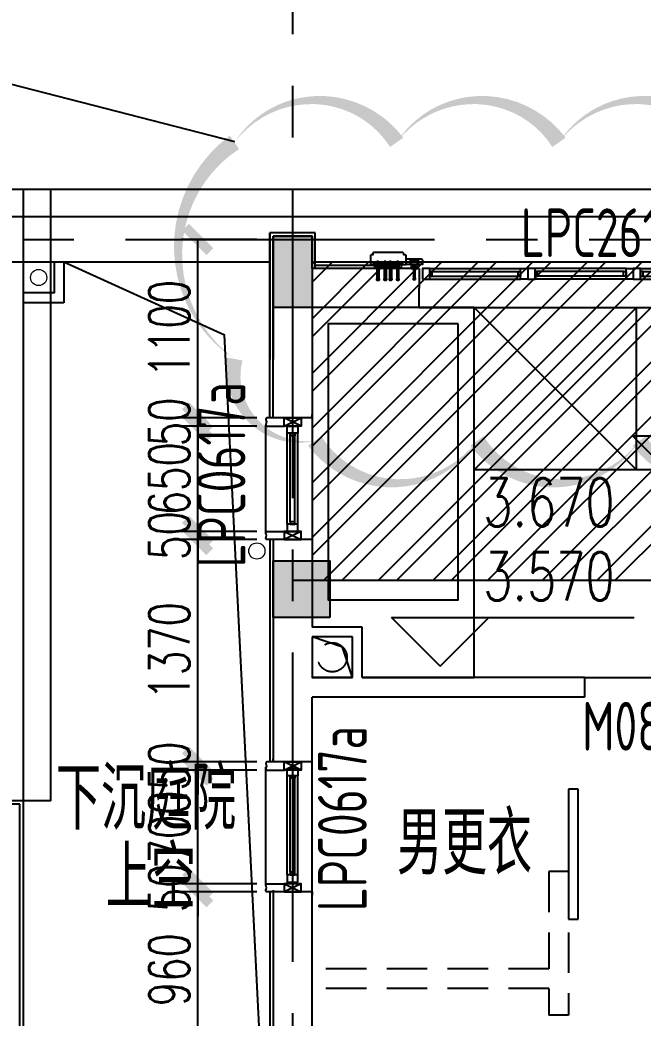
# Model space of a CAD drawing. Extents: x 296441 to 853063, y 459050 to 1117990.
# Drawn here: x 620218 to 624058, y 657372 to 663522 of the extents above; entities that cross this region are included whole.
import ezdxf
from ezdxf.enums import TextEntityAlignment as Align

# ---------------------------------------------------------------- set-up
doc = ezdxf.new("R2010")
doc.units = 0
doc.header["$LTSCALE"] = 1000
for name, pattern in [('14-GRID$0$CENTER2', [28.575, 19.05, -3.175, 3.175, -3.175]), ('5-GRID$0$CENTER2', [28.575, 19.05, -3.175, 3.175, -3.175]), ('CENTER', [50.8, 31.75, -6.35, 6.35, -6.35]), ('DASH', [0.35, 0.25, -0.1]), ('DOTE', [2.42, 2, -0.2, 0.02, -0.2]), ('DZ-3-PLAN-FL01$0$DASHED2', [0.375, 0.25, -0.125]), ('E1-FL02$0$HIDDEN2', [4.7625, 3.175, -1.5875]), ('E2-E3-FL02$0$E1-FL02$0$HIDDEN2', [4.7625, 3.175, -1.5875]), ('E4-FL01$0$HIDDEN', [0.375, 0.25, -0.125])]:
    doc.linetypes.add(name, pattern=pattern)
for name, color, linetype in [('0-COL-H1', 170, 'Continuous'), ('14-GRID$0$G-GRID', 9, '14-GRID$0$CENTER2'), ('5-GRID$0$G-GRID', 8, '5-GRID$0$CENTER2'), ('5PJ(配件)', 13, 'Continuous'), ('8XX(虚线)', 8, 'DASH'), ('DIM_ELEV', 3, 'Continuous'), ('DZ-3-PLAN-FL01$0$A-WALL', 1, 'Continuous'), ('DZ-TEXT-FL01$0$A-ROOM-IDEN', 4, 'Continuous'), ('E-TEXT-BS01-MI-14$0$A-WIND-IDEN', 33, 'Continuous'), ('E1-FL02$0$A-HOLE', 211, 'Continuous'), ('E1-FL02$0$AUDIT_I_171201172723-2', 140, 'Continuous'), ('E2-E3-FL02$0$A-SECT-WIND', 155, 'Continuous'), ('E2-E3-FL02$0$A-SECT-WOOD', 17, 'Continuous'), ('E2-E3-FL02$0$A-WALL', 1, 'Continuous'), ('E2-E3-FL02$0$A-WALL-FNSH', 6, 'Continuous'), ('E2-E3-FL02$0$E1-FL02$0$A-DOOR-IDEN', 115, 'Continuous'), ('E2-E3-FL02$0$E1-FL02$0$A-FIXT', 162, 'Continuous'), ('E2-E3-FL02$0$E1-FL02$0$A-FLOR', 23, 'Continuous'), ('E2-E3-FL02$0$E1-FL02$0$A-HOLE', 211, 'Continuous'), ('E2-E3-FL02$0$E1-FL02$0$A-OVLK', 140, 'Continuous'), ('E2-E3-FL02$0$E1-FL02$0$A-SECT-WIND', 155, 'Continuous'), ('E2-E3-FL02$0$E1-FL02$0$A-SECT-WOOD', 17, 'Continuous'), ('E2-E3-FL02$0$E1-FL02$0$A-WALL', 1, 'Continuous'), ('E2-E3-FL02$0$E1-FL02$0$A-WALL-FNSH', 6, 'Continuous'), ('E2-E3-FL02$0$E1-FL02$0$AUDIT_I_171201172723-2', 140, 'Continuous'), ('E2-E3-FL02$0$E1-FL02$0$G-XREF', 2, 'Continuous'), ('E2-E3-FL02$0$G-XREF', 2, 'Continuous'), ('E2-E3-FL02$0$menchuangtao1$0$A-DETL-STONE', 42, 'Continuous'), ('E2-E3-FL02$0$menchuangtao1$0$A-WALL', 1, 'Continuous'), ('E2-E3-FL02$0$menchuangtao1$0$A_CUR_FRAME', 112, 'Continuous'), ('E4-FL01$0$A-HOLE', 211, 'Continuous'), ('E4-FL02$0$A-WALL-FNSH', 6, 'Continuous'), ('E_OTHER', 7, 'Continuous'), ('G-FL02$0$A-OVLK', 140, 'Continuous'), ('G1-FL02$0$A-OVLK', 140, 'Continuous'), ('PUB_TEXT', 7, 'Continuous'), ('WALL', 242, 'Continuous'), ('ZT0_默认图层-----PM、LM、DY、JD', 7, 'Continuous'), ('ZT1_Dim---标注---PM、LM、DY、JD', 252, 'Continuous'), ('ZT3_型材--铝断面-------------JD', 6, 'Continuous'), ('ZT3_辅材--五金件-------------JD', 13, 'Continuous'), ('卫生间降板', 251, 'Continuous')]:
    doc.layers.add(name, color=color, linetype=linetype)
doc.layers.add('E1-FL02$0$P-SEWG-EQPM', color=4, linetype='Continuous', lineweight=0)
doc.layers.add('E2-E3-FL02$0$E1-FL02$0$P-SEWG-EQPM', color=4, linetype='Continuous', lineweight=0)
doc.layers.add('疑问', color=1, linetype='Continuous', plot=False)
doc.styles.add('_TCH_DIM', font='SIMPLEX', dxfattribs={"bigfont": 'GBCBIG'})
doc.styles.get("Standard").update_dxf_attribs({"font": 'gbenor.shx', "bigfont": 'gbcbig.shx'})
doc.styles.add('ZT-DIMSTYLE', font='ROMANS.shx', dxfattribs={"width": 0.7, "bigfont": 'CHINESE.shx'})
doc.styles.add('ZT_文字标注', font='ROMANS.shx', dxfattribs={"width": 0.7, "bigfont": '@1chinese.shx'})
doc.dimstyles.new('ZT-DIM100', dxfattribs={"dimscale": 100, "dimtxt": 2.5, "dimasz": 1.5, "dimexe": 1, "dimexo": 1, "dimgap": 0.5, "dimtad": 1, "dimdec": 0, "dimdsep": 46, "dimtxsty": 'ZT-DIMSTYLE', "dimblk": 'ARCHTICK', "dimcen": 2.5, "dimclrd": 175, "dimclre": 175, "dimclrt": 7, "dimazin": 2, "dimtfac": 1, "dimtix": 1, "dimtmove": 2, "dimatfit": 3, "dimfxl": 0, "dimarcsym": 0})

# ---------------------------------------------------------------- blocks, each defined once
blk = doc.blocks.new('224f')
at = {"layer": 'DIM_ELEV'}
for p, q in [((824737, 338982.8), (824437, 339282.8)), ((824437, 339282.8), (825933, 339282.8)), ((823252, 337863.7), (822952, 338163.7)), ((822952, 338163.7), (824448, 338163.7)), ((823252, 337863.7), (823552, 338163.7))]:
    blk.add_line(p, q, dxfattribs=at)
at = {"layer": 'E1-FL02$0$AUDIT_I_171201172723-2'}
blk.add_line((820932.8, 340102.8), (820682.8, 340102.8), dxfattribs=at)
for points in [[(820872.8, 340352.8), (820872.8, 340162.8), (820682.8, 340162.8)], [(820932.8, 340352.8), (820932.8, 340102.8)]]:
    blk.add_lwpolyline(points, dxfattribs=at)
at = {"layer": 'E1-FL02$0$P-SEWG-EQPM'}
blk.add_circle((820777.8, 340257.8), 50, dxfattribs=at)
at = {"layer": 'DZ-TEXT-FL01$0$A-ROOM-IDEN'}
for s, p in [('下沉庭院', (820884.3, 336855.2)), ('男更衣', (822986, 336579.1))]:
    blk.add_text(s, height=385.82, dxfattribs=at).set_placement(p)
at = {"layer": 'E-TEXT-BS01-MI-14$0$A-WIND-IDEN', "color": 2, "width": 0.8}
blk.add_text('LPC2617', height=300, dxfattribs=at).set_placement((823749.8, 340383.8))
for p in [(822052.4, 338471.8, 0.1), (822799.8, 336353.4)]:
    blk.add_text('LPC0617a', height=300, rotation=90, dxfattribs=at).set_placement(p)
at = {"layer": 'E-TEXT-BS01-MI-14$0$A-WIND-IDEN', "width": 0.8}
blk.add_text('M0821', height=300, dxfattribs=at).set_placement((824127.3, 337342.9))
at = {"layer": 'PUB_TEXT', "style": '_TCH_DIM', "width": 0.705882}
for s, p in [('3.670', (823518, 338723.7)), ('3.570', (823518, 338268.7))]:
    blk.add_text(s, height=297.5, dxfattribs=at).set_placement(p)
blk = doc.blocks.new('G1二层')
at = {"layer": 'E4-FL02$0$A-WALL-FNSH', "extrusion": (8.34702e-21, 4.5439e-05, 1)}
blk.add_line((757048.3, 335475.4), (756503.4, 335475.4), dxfattribs=at)
at = {"layer": 'E4-FL02$0$A-WALL-FNSH'}
blk.add_line((757048.3, 335475.4), (757048.3, 332775.4), dxfattribs=at)
at = {"layer": 'G1-FL02$0$A-OVLK', "extrusion": (8.34702e-21, 4.5439e-05, 1)}
blk.add_line((755578.3, 339075.4), (757048.3, 339075.4), dxfattribs=at)
at = {"layer": 'G1-FL02$0$A-OVLK', "extrusion": (8.34702e-21, 4.5439e-05, 1), "elevation": 15.4}
blk.add_lwpolyline([(755589.4, 339245.4), (757048.3, 339245.4), (757048.3, 335475.4)], dxfattribs=at)
at = {"layer": 'WALL', "extrusion": (8.34702e-21, 4.5439e-05, 1)}
blk.add_line((757028.3, 335455.4), (756503.4, 335455.4), dxfattribs=at)
at = {"layer": 'WALL'}
blk.add_line((757028.3, 332755.4), (757028.3, 335455.4), dxfattribs=at)
blk = doc.blocks.new('E2-E3-FL02$0$menchuangtao1')
at = {"layer": 'E2-E3-FL02$0$menchuangtao1$0$A-DETL-STONE'}
blk.add_lwpolyline([(-10, -52.5), (-10, -159.2, -0.471625), (-15, -162.1, -0.528396), (-19.5, -164.7, 0.241692), (-50.5, -164.7, -0.528396), (-55, -162.1, -0.471625), (-60, -159.2), (-60, -52.5)], format="xyb", close=True, dxfattribs=at)
at = {"layer": 'E2-E3-FL02$0$menchuangtao1$0$A-WALL'}
for p, q in [((-10, 120), (-10, -120)), ((-10, 120), (10, 120)), ((-10, -120), (10, -120))]:
    blk.add_line(p, q, dxfattribs=at)
at = {"layer": 'E2-E3-FL02$0$menchuangtao1$0$A_CUR_FRAME'}
for p, q in [((-60, -52.5), (-10, 52.5)), ((-60, 52.5), (-10, -52.5))]:
    blk.add_line(p, q, dxfattribs=at)
blk.add_lwpolyline([(-10, -52.5), (-10, 52.5), (-60, 52.5), (-60, -52.5)], close=True, dxfattribs=at)
blk = doc.blocks.new('*U155')
at = {"layer": 'E2-E3-FL02$0$E1-FL02$0$A-SECT-WIND'}
for p, q in [((45, 32.5), (605, 32.5)), ((60, 15), (590, 15)), ((45, -32.5), (605, -32.5)), ((60, -15), (590, -15))]:
    blk.add_line(p, q, dxfattribs=at)
at = {"layer": 'E2-E3-FL02$0$E1-FL02$0$A-SECT-WOOD'}
for points in [[(0, 32.5), (45, 32.5), (45, -32.5), (0, -32.5)], [(60, 15), (60, -15), (45, -15), (45, 15)], [(590, 15), (590, -15), (605, -15), (605, 15)], [(650, 32.5), (605, 32.5), (605, -32.5), (650, -32.5)]]:
    blk.add_lwpolyline(points, close=True, dxfattribs=at)
blk = doc.blocks.new('*U156')
at = {"layer": 'E2-E3-FL02$0$A-SECT-WIND'}
for p, q in [((45, 32.5), (605, 32.5)), ((60, 15), (590, 15)), ((45, -32.5), (605, -32.5)), ((60, -15), (590, -15))]:
    blk.add_line(p, q, dxfattribs=at)
at = {"layer": 'E2-E3-FL02$0$A-SECT-WOOD'}
for points in [[(0, 32.5), (45, 32.5), (45, -32.5), (0, -32.5)], [(60, 15), (60, -15), (45, -15), (45, 15)], [(590, 15), (590, -15), (605, -15), (605, 15)], [(650, 32.5), (605, 32.5), (605, -32.5), (650, -32.5)]]:
    blk.add_lwpolyline(points, close=True, dxfattribs=at)
blk = doc.blocks.new('*U157')
at = {"layer": 'E2-E3-FL02$0$E1-FL02$0$A-SECT-WIND'}
for p, q in [((45, 32.5), (655, 32.5)), ((60, 15), (640, 15)), ((45, -32.5), (655, -32.5)), ((60, -15), (640, -15))]:
    blk.add_line(p, q, dxfattribs=at)
at = {"layer": 'E2-E3-FL02$0$E1-FL02$0$A-SECT-WOOD'}
for points in [[(0, 32.5), (45, 32.5), (45, -32.5), (0, -32.5)], [(60, 15), (60, -15), (45, -15), (45, 15)], [(640, 15), (640, -15), (655, -15), (655, 15)], [(700, 32.5), (655, 32.5), (655, -32.5), (700, -32.5)]]:
    blk.add_lwpolyline(points, close=True, dxfattribs=at)
blk = doc.blocks.new('ZT_钢膨胀螺栓_M10X95')
at = {"layer": 'ZT3_辅材--五金件-------------JD', "color": 1, "linetype": 'DOTE', "ltscale": 5}
blk.add_line((-27, 0), (82, 0), dxfattribs=at)
at = {"layer": 'ZT3_辅材--五金件-------------JD'}
for p, q in [((-17.5, 5), (-19, 3.5)), ((-19, -3.5), (-19, 3.5)), ((-13, 4.2), (-18.2, 4.2)), ((-13, 5), (-17.5, 5)), ((-17.5, 5), (-17.5, -5)), ((-16, 5), (-16, -5)), ((-14.5, 5), (-14.5, -5)), ((-13, -6.9), (-13, 6.9)), ((-4.6, 9.2), (-12.5, 9.2)), ((-4.6, 4.6), (-12.5, 4.6)), ((-4.6, -9.2), (-4.6, 9.2)), ((-2, 0.7), (-4.6, -0.2)), ((-2, 0), (-4.6, -0.9)), ((0, 5), (55, 5)), ((55, 5), (55, -5)), ((57.1, 4.1), (55, 4.1)), ((57.1, 1), (55, 1)), ((57.1, 5), (72.4, 7)), ((57.1, -5), (57.1, 5)), ((72.4, 0.4), (60.5, 0.4)), ((72.4, 7), (72.4, 0.4)), ((72.4, 6.5), (74.9, 6.9)), ((76, 5.9), (76, -5.9)), ((-17.5, -5), (-19, -3.5)), ((-13, -4.2), (-18.2, -4.2)), ((-13, -5), (-17.5, -5)), ((-4.6, -4.6), (-12.5, -4.6)), ((-4.6, -9.2), (-12.5, -9.2)), ((55, -5), (0, -5)), ((57.1, -1), (55, -1)), ((57.1, -4.1), (55, -4.1)), ((72.4, -7), (57.1, -5)), ((60.5, -0.4), (72.4, -0.4)), ((72.4, -0.4), (72.4, -7)), ((74.9, -6.9), (72.4, -6.5))]:
    blk.add_line(p, q, dxfattribs=at)
for centre, radius, start, end in [((-7.4, 6.9), 5.58, 155.5673, 204.4327), ((8.6, 0), 21.6, 167.64322, 192.35678), ((59.6, 0), 1.04, 23.57818, 336.42183), ((75, 5.9), 1, 0, 97.41201), ((-7.4, -6.9), 5.58, 155.5673, 204.4327), ((75, -5.9), 1, 262.58799, 0)]:
    blk.add_arc(centre, radius, start, end, dxfattribs=at)
at = {"layer": 'Defpoints', "color": 250, "style": 'ZT_文字标注', "width": 0.7}
for s, p in [('M10', (-9, 7.2)), ('95', (-9, -6.2))]:
    blk.add_text(s, height=1.5, rotation=90, dxfattribs=at).set_placement(p, align=Align.MIDDLE)
blk = doc.blocks.new('*U2473')
at = {"layer": 'ZT3_辅材--五金件-------------JD', "rotation": 270}
blk.add_blockref('ZT_钢膨胀螺栓_M10X95', (0, 0), dxfattribs=at)
blk = doc.blocks.new('L形挂件')
at = {"layer": '8XX(虚线)', "ltscale": 25}
h = blk.add_hatch(dxfattribs=at)
h.set_pattern_fill('AR-SAND', color=256, scale=0.05, style=0)
h.set_pattern_definition([(52.5, (-25.0006, -59.7017), (2.44707, -0.08), [0, -1.9304, 0, -2.159, 0, -2.06375]), (82.5, (-25.0006, -59.7017), (3.58413, 2.24762), [0, -1.0414, 0, -1.7399, 0, -0.66675]), (122.5, (-25.0006, -61.2638), (0.00719, 3.95496), [0, -0.635, 0, -2.286, 0, -2.9845]), (132.5, (-25.0006, -61.2638), (1.11465, 3.81778), [0, -0.3175, 0, -1.4986, 0, -1.7145])])
edge = h.paths.add_edge_path()
edge.add_line((-34, -29.7), (-41, -29.7))
edge.add_line((-41, -29.7), (-41, -59.7))
edge.add_line((-41, -59.7), (-39.5, -59.7))
edge.add_line((-39.5, -59.7), (-39.5, -40.9))
edge.add_arc((-38.3, -40.9), 1.2, 90, 180, ccw=False)
edge.add_line((-38.3, -39.7), (-34, -39.7))
edge.add_line((-34, -39.7), (-34, -29.7))
edge = h.paths.add_edge_path()
edge.add_line((-41, -89.7), (-34, -89.7))
edge.add_line((-34, -89.7), (-34, -79.7))
edge.add_line((-34, -79.7), (-38.3, -79.7))
edge.add_arc((-38.3, -78.5), 1.2, -180, -90, ccw=False)
edge.add_line((-39.5, -78.5), (-39.5, -59.7))
edge.add_line((-39.5, -59.7), (-41, -59.7))
edge.add_line((-41, -59.7), (-41, -89.7))
h = blk.add_hatch(dxfattribs=at)
h.set_pattern_fill('AR-SAND', color=256, scale=0.05, angle=180, style=0)
h.set_pattern_definition([(52.5, (-25.0006, -104.7017), (2.44707, -0.08), [0, -1.9304, 0, -2.159, 0, -2.06375]), (82.5, (-25.0006, -104.7017), (3.58413, 2.24762), [0, -1.0414, 0, -1.7399, 0, -0.66675]), (122.5, (-25.0006, -106.2638), (0.00719, 3.95496), [0, -0.635, 0, -2.286, 0, -2.9845]), (132.5, (-25.0006, -106.2638), (1.11465, 3.81778), [0, -0.3175, 0, -1.4986, 0, -1.7145])])
edge = h.paths.add_edge_path()
edge.add_line((-41, -134.7), (-34, -134.7))
edge.add_line((-34, -134.7), (-34, -124.7))
edge.add_line((-34, -124.7), (-38.3, -124.7))
edge.add_arc((-38.3, -123.5), 1.2, -180, -90, ccw=False)
edge.add_line((-39.5, -123.5), (-39.5, -104.7))
edge.add_line((-39.5, -104.7), (-41, -104.7))
edge.add_line((-41, -104.7), (-41, -134.7))
edge = h.paths.add_edge_path()
edge.add_line((-34, -74.7), (-41, -74.7))
edge.add_line((-41, -74.7), (-41, -104.7))
edge.add_line((-41, -104.7), (-39.5, -104.7))
edge.add_line((-39.5, -104.7), (-39.5, -85.9))
edge.add_arc((-38.3, -85.9), 1.2, 90, 180, ccw=False)
edge.add_line((-38.3, -84.7), (-34, -84.7))
edge.add_line((-34, -84.7), (-34, -74.7))
at = {"color": 1, "linetype": 'CENTER', "ltscale": 10}
for p, q in [((40, -59.7), (-50, -59.7)), ((40, -59.7), (-50, -59.7)), ((40, -104.7), (-50, -104.7)), ((40, -104.7), (-50, -104.7))]:
    blk.add_line(p, q, dxfattribs=at)
at = {"color": 8}
for p, q in [((-41, -29.7), (-34, -29.7)), ((-41, -74.7), (-34, -74.7))]:
    blk.add_line(p, q, dxfattribs=at)
at = {"layer": '5PJ(配件)'}
for p, q in [((-4, -79.7), (-4, -39.7)), ((-39.5, -110.9), (-39.5, -85.9)), ((-39.5, -123.5), (-39.5, -110.9)), ((-38.3, -84.7), (-25, -84.7)), ((-35.5, -124.7), (-35.5, -84.7)), ((-25, -124.7), (-38.3, -124.7))]:
    blk.add_line(p, q, dxfattribs=at)
for points in [[(-25, -39.7), (0, -39.7)], [(0, -40.1), (0, -79.7), (-25, -79.7)], [(-25, -84.7), (0, -84.7), (0, -124.7)], [(0, -124.7), (-25, -124.7)]]:
    blk.add_lwpolyline(points, dxfattribs=at)
for centre, start, end in [((-38.3, -85.9), 90, 180), ((-38.3, -123.5), 180, 270)]:
    blk.add_arc(centre, 1.2, start, end, dxfattribs=at)
at = {"layer": '8XX(虚线)', "ltscale": 25}
for p, q in [((-41, -89.7), (-41, -29.7)), ((-34, -29.7), (-34, -39.7)), ((-41, -134.7), (-41, -74.7)), ((-34, -89.7), (-41, -89.7)), ((-34, -74.7), (-34, -84.7)), ((-34, -79.7), (-34, -89.7)), ((-34, -134.7), (-41, -134.7)), ((-34, -124.7), (-34, -134.7))]:
    blk.add_line(p, q, dxfattribs=at)
at = {"layer": '8XX(虚线)', "linetype": 'Continuous', "ltscale": 25}
for p, q in [((-39.5, -65.9), (-39.5, -40.9)), ((-38.3, -39.7), (-25, -39.7)), ((-35.5, -79.7), (-35.5, -39.7)), ((-39.5, -78.5), (-39.5, -65.9)), ((-25, -79.7), (-38.3, -79.7))]:
    blk.add_line(p, q, dxfattribs=at)
at = {"layer": '8XX(虚线)', "linetype": 'DASH', "ltscale": 25}
blk.add_line((-4, -124.7), (-4, -84.7), dxfattribs=at)
for centre, start, end in [((-38.3, -40.9), 90, 180), ((-38.3, -78.5), 180, 270)]:
    blk.add_arc(centre, 1.2, start, end, dxfattribs=at)
at = {"layer": 'ZT3_辅材--五金件-------------JD', "rotation": 90}
for p in [(-4, -59.7), (-4, -104.7)]:
    blk.add_blockref('*U2473', p, dxfattribs=at)
blk = doc.blocks.new('20180521.08271243')
at = {"layer": '8XX(虚线)', "ltscale": 25}
h = blk.add_hatch(dxfattribs=at)
h.set_pattern_fill('AR-SAND', color=256, scale=0.05, angle=360, style=0)
h.set_pattern_definition([(232.5, (-292719.11, -161804.6666), (-2.447066187, 0.080001565), [0, -1.9304, 0, -2.159, 0, -2.06375]), (262.5, (-292719.11, -161804.6666), (-3.584125503, -2.247616416), [0, -1.0414, 0, -1.7399, 0, -0.66675]), (302.5, (-292719.11, -161803.1045), (-0.007185923, -3.954961851), [0, -0.635, 0, -2.286, 0, -2.9845]), (312.5, (-292719.11, -161803.1045), (-1.114646616, -3.817782262), [0, -0.3175, 0, -1.4986, 0, -1.7145])])
edge = h.paths.add_edge_path()
edge.add_line((30, 36), (30, 29))
edge.add_line((30, 29), (20, 29))
edge.add_line((20, 29), (20, 33.3))
edge.add_arc((18.8, 33.3), 1.2, 360, 450)
edge.add_line((18.8, 34.5), (0, 34.5))
edge.add_line((0, 34.5), (0, 36))
edge.add_line((0, 36), (30, 36))
edge = h.paths.add_edge_path()
edge.add_line((-30, 29), (-30, 36))
edge.add_line((-30, 36), (0, 36))
edge.add_line((0, 36), (0, 34.5))
edge.add_line((0, 34.5), (-18.8, 34.5))
edge.add_arc((-18.8, 33.3), 1.2, 90, 180)
edge.add_line((-20, 33.3), (-20, 29))
edge.add_line((-20, 29), (-30, 29))
at = {"color": 8}
blk.add_line((-30, 36, 0), (-30, 29, 0), dxfattribs=at)
at = {"color": 1, "linetype": 'CENTER', "ltscale": 10}
blk.add_line((0, -50), (0, 9.5), dxfattribs=at)
blk.add_line((0, -50), (0, 9.5), dxfattribs=at)
at = {"layer": '5PJ(配件)'}
for p, q in [((-20, 33.3, 0), (-20, 30, 0)), ((20, 30.5, 0), (-20, 30.5, 0)), ((6.2, 34.5, 0), (-18.8, 34.5, 0)), ((18.8, 34.5, 0), (6.2, 34.5, 0)), ((20, 30, 0), (20, 33.3, 0)), ((20, -2), (-20, -2)), ((20, -6), (-20, -6))]:
    blk.add_line(p, q, dxfattribs=at)
for points in [[(-20, 30), (-20, -10), (20, -10)], [(20, -10), (20, 30)]]:
    blk.add_lwpolyline(points, dxfattribs=at)
for centre, start, end in [((-18.8, 33.3, 0), 90, 180), ((18.8, 33.3, 0), 0, 90)]:
    blk.add_arc(centre, 1.2, start, end, dxfattribs=at)
at = {"layer": '8XX(虚线)', "ltscale": 25}
for p, q in [((30, 36, 0), (-30, 36, 0)), ((-30, 29, 0), (-20, 29, 0)), ((-25, 29, 0), (-20, 29, 0)), ((20, 29, 0), (30, 29, 0)), ((30, 29, 0), (30, 36, 0))]:
    blk.add_line(p, q, dxfattribs=at)
at = {"layer": 'ZT3_辅材--五金件-------------JD'}
for p, q in [((-9.2, 2.6), (-9.2, 7.5)), ((9.2, 2.6), (-9.2, 2.6)), ((6.9, 8), (-6.9, 8)), ((-5, 8), (-5, 9.5)), ((-5, 9.5), (5, 9.5)), ((-4.6, 2.6), (-4.6, 7.5)), ((-4.3, 8), (-4.3, 9.5)), ((-0.7, 0), (0.2, 2.6)), ((0, 0), (0.9, 2.6)), ((4.2, 8), (4.2, 9.5)), ((4.6, 2.6), (4.6, 7.5)), ((5, 8), (5, 9.5)), ((9.2, 2.6), (9.2, 7.5)), ((-5, -59.1), (-7, -74.4)), ((-5, -2), (-5, -57)), ((-5, -57), (5, -57)), ((5, -59.1), (-5, -59.1)), ((-4.1, -59.1), (-4.1, -57)), ((-1, -59.1), (-1, -57)), ((1, -59.1), (1, -57)), ((4.1, -59.1), (4.1, -57)), ((5, -57), (5, -2)), ((7, -74.4), (5, -59.1)), ((-7, -74.4), (-0.4, -74.4)), ((-6.5, -74.4), (-6.9, -76.9)), ((-5.9, -78), (5.9, -78)), ((-0.4, -74.4), (-0.4, -62.5)), ((0.4, -62.5), (0.4, -74.4)), ((0.4, -74.4), (7, -74.4)), ((6.9, -76.9), (6.5, -74.4))]:
    blk.add_line(p, q, dxfattribs=at)
at = {"layer": 'ZT3_辅材--五金件-------------JD', "color": 1, "linetype": 'DOTE', "ltscale": 5}
blk.add_line((0, 9.5), (0, -84), dxfattribs=at)
at = {"layer": 'ZT3_辅材--五金件-------------JD'}
for centre, radius, start, end in [((-6.9, 2.4), 5.58, 65.5673, 114.4327), ((0, -13.6), 21.6, 77.64322, 102.35678), ((6.9, 2.4), 5.58, 65.5673, 114.4327), ((0, -61.6), 1.04, 293.57817, 246.42182), ((-5.9, -77), 1, 172.58799, 270), ((5.9, -77), 1, 270, 7.41201)]:
    blk.add_arc(centre, radius, start, end, dxfattribs=at)
at = {"layer": 'Defpoints', "color": 250, "style": 'ZT_文字标注', "text_generation_flag": 4, "width": 0.7}
for s, p in [('M10', (-7.2, 7)), ('95', (6.2, 7))]:
    blk.add_text(s, height=1.5, rotation=180, dxfattribs=at).set_placement(p, align=Align.MIDDLE)
blk = doc.blocks.new('20191017190147')
at = {"layer": 'ZT3_型材--铝断面-------------JD', "ltscale": 0.02}
blk.add_lwpolyline([(-80, -25), (-80, -77, -0.414214), (-88, -85), (-95, -85), (-95, -92, -0.414214), (-103, -100), (-245, -100), (-277, -100, -0.414214), (-285, -92), (-285, -85), (-292, -85, -0.414214), (-300, -77), (-300, -25), (-80, -25)], format="xyb", dxfattribs=at)
at = {"layer": 'ZT3_型材--铝断面-------------JD', "ltscale": 0.02, "elevation": 0}
blk.add_lwpolyline([(-80, -25), (-80, -60), (10, -60, 0.414214), (20, -50), (20, -25)], format="xyb", close=True, dxfattribs=at)
at = {"layer": 'ZT0_默认图层-----PM、LM、DY、JD', "ltscale": 10, "xscale": -1, "rotation": 180}
blk.add_blockref('20180521.08271243', (-30, -10), dxfattribs=at)
at = {"layer": 'ZT1_Dim---标注---PM、LM、DY、JD', "ltscale": 10, "xscale": -1, "rotation": 270}
for p in [(-148.9, 0), (-71.5, 0)]:
    blk.add_blockref('L形挂件', p, dxfattribs=at)
blk = doc.blocks.new('FF12')
at = {"layer": '卫生间降板'}
h = blk.add_hatch(dxfattribs=at)
h.set_pattern_fill('ANSI32', color=256, scale=50)
h.set_pattern_definition([(45, (-547030.94, 319712.65), (-168.3798, 168.3798), []), (45, (-546918.68, 319712.65), (-168.3798, 168.3798), [])])
h.paths.add_polyline_path([(673306.2, 108885.5), (665766.2, 108885.5), (665766.2, 106925.5), (673306.2, 106925.5)])
at = {"layer": '5-GRID$0$G-GRID'}
blk.add_lwpolyline([(673306.2, 108885.5), (665766.2, 108885.5), (665766.2, 106925.5), (673306.2, 106925.5)], close=True, dxfattribs=at)
at = {"layer": 'DZ-3-PLAN-FL01$0$A-WALL', "color": 33, "linetype": 'DZ-3-PLAN-FL01$0$DASHED2'}
for p, q in [((667226.2, 105130.5), (667226.2, 104530.5)), ((667346.2, 105130.5), (667226.2, 105130.5)), ((667346.2, 105130.5), (667346.2, 104245.5)), ((667226.2, 104530.5), (665766.2, 104530.5)), ((667226.2, 104410.5), (665766.2, 104410.5)), ((667226.2, 104410.5), (667226.2, 104245.5)), ((667346.2, 104245.5), (667226.2, 104245.5))]:
    blk.add_line(p, q, dxfattribs=at)
at = {"layer": 'E1-FL02$0$A-HOLE', "linetype": 'E1-FL02$0$HIDDEN2'}
blk.add_lwpolyline([(666016.2, 106325.5), (665953.7, 106513), (665766.2, 106575.5)], dxfattribs=at)
at = {"layer": 'E2-E3-FL02$0$A-WALL'}
for p, q in [((665766.2, 109045.5), (665526.2, 109045.5)), ((665526.2, 109045.5), (665526.2, 108285.5)), ((665766.2, 108845.5), (665766.2, 109045.5)), ((666426.2, 108845.5), (665766.2, 108845.5))]:
    blk.add_line(p, q, dxfattribs=at)
at = {"layer": 'E2-E3-FL02$0$A-WALL-FNSH'}
for p, q in [((665786.2, 109065.5), (665506.2, 109065.5)), ((665506.2, 109065.5), (665506.2, 108285.5)), ((665786.2, 108865.5), (665786.2, 109065.5)), ((666146.2, 108865.5), (665786.2, 108865.5))]:
    blk.add_line(p, q, dxfattribs=at)
at = {"layer": 'E2-E3-FL02$0$E1-FL02$0$A-DOOR-IDEN', "linetype": 'E2-E3-FL02$0$E1-FL02$0$HIDDEN2'}
blk.add_lwpolyline([(667346.2, 104837.7), (667406.2, 104837.7), (667406.2, 105637.7), (667346.2, 105637.7)], close=True, dxfattribs=at)
at = {"layer": 'E2-E3-FL02$0$E1-FL02$0$A-FIXT'}
for p, q in [((667766.2, 107605.5), (666766.2, 108605.5)), ((667766.2, 108605.5), (666766.2, 107605.5)), ((667766.2, 107605.5), (667766.2, 108605.5)), ((669416.2, 107605.5), (666766.2, 107605.5))]:
    blk.add_line(p, q, dxfattribs=at)
for points in [[(666076.2, 106325.5), (666766.2, 106325.5), (666766.2, 108605.5), (665766.2, 108605.5), (665766.2, 106635.5)], [(665766.2, 106575.5), (665766.2, 106325.5), (666016.2, 106325.5)]]:
    blk.add_lwpolyline(points, dxfattribs=at)
blk.add_lwpolyline([(666666.2, 108505.5), (665866.2, 108505.5), (665866.2, 106805.5), (666666.2, 106805.5)], close=True, dxfattribs=at)
at = {"layer": 'E2-E3-FL02$0$E1-FL02$0$A-FLOR'}
blk.add_line((667446.2, 106325.5), (668246.2, 106325.5), dxfattribs=at)
at = {"layer": 'E2-E3-FL02$0$E1-FL02$0$A-HOLE'}
blk.add_lwpolyline([(665506.2, 102865.5), (665226.2, 108435.5), (664236.2, 108885.5)], dxfattribs=at)
at = {"layer": 'E2-E3-FL02$0$E1-FL02$0$A-OVLK'}
for p, q in [((665766.2, 107935.5), (665766.2, 107175.5)), ((665481.2, 107217.4), (665481.2, 107883.6)), ((665766.2, 105015.5), (665766.2, 105815.5)), ((665481.6, 105048.9), (665481.2, 105773.6))]:
    blk.add_line(p, q, dxfattribs=at)
at = {"layer": 'E2-E3-FL02$0$E1-FL02$0$A-WALL'}
for p, q in [((665766.2, 109045.5), (665526.2, 109045.5)), ((665526.2, 107935.5), (665526.2, 109045.5)), ((665766.2, 108845.5), (665766.2, 109045.5)), ((666426.2, 108845.5), (665766.2, 108845.5)), ((666426.2, 108845.5), (666426.2, 108725.5)), ((666426.2, 108605.5), (666426.2, 108725.5)), ((666426.2, 108725.5), (666426.2, 108725.5)), ((666426.2, 108605.5), (665766.2, 108605.5)), ((665526.2, 107175.5), (665526.2, 106055.2)), ((665526.2, 107175.5), (665526.2, 105815.5)), ((665766.2, 107175.5), (665766.2, 106635.5)), ((665766.2, 106575.5), (665766.2, 106325.5)), ((665766.2, 106575.5), (665766.2, 106325.5)), ((666016.2, 106325.5), (665766.2, 106325.5)), ((666016.2, 106325.5), (665766.2, 106325.5)), ((667446.2, 106325.5), (666076.2, 106325.5)), ((667446.2, 106325.5), (667446.2, 106205.5)), ((667446.2, 106205.5), (665766.2, 106205.5)), ((665766.2, 106055.2), (665766.2, 106205.5)), ((665766.2, 105815.5), (665766.2, 106205.5)), ((665526.2, 105015.5), (665526.2, 104045.5)), ((665766.2, 104045.5), (665766.2, 105015.5))]:
    blk.add_line(p, q, dxfattribs=at)
at = {"layer": 'E2-E3-FL02$0$E1-FL02$0$A-WALL-FNSH'}
for p, q in [((665786.2, 109065.5), (665506.2, 109065.5)), ((665506.2, 107925.5), (665506.2, 109065.5)), ((665786.2, 108845.5), (665786.2, 109065.5)), ((665506.2, 107175.5), (665506.2, 106055.2)), ((665506.2, 107175.5), (665506.2, 105805.5)), ((665506.2, 105005.5), (665506.2, 104045.5))]:
    blk.add_line(p, q, dxfattribs=at)
at = {"layer": 'E2-E3-FL02$0$E1-FL02$0$AUDIT_I_171201172723-2'}
for p, q in [((665506.2, 108885.5), (663646.2, 108885.5)), ((666426.2, 108605.5), (669066.2, 108605.5))]:
    blk.add_line(p, q, dxfattribs=at)
for points in [[(663829.9, 109335.5), (673586.2, 109335.5)], [(663829.9, 109165.5), (673586.2, 109165.5)]]:
    blk.add_lwpolyline(points, dxfattribs=at)
at = {"layer": 'E2-E3-FL02$0$E1-FL02$0$P-SEWG-EQPM'}
blk.add_circle((665426.2, 107105.5), 50, dxfattribs=at)
at = {"layer": 'E4-FL01$0$A-HOLE', "linetype": 'E4-FL01$0$HIDDEN'}
blk.add_circle((665891.2, 106450.5), 90, dxfattribs=at)
at = {"layer": 'WALL'}
for p, q in [((666046.2, 106635.5), (665766.2, 106635.5)), ((666076.2, 106635.5), (666046.2, 106635.5)), ((666076.2, 106575.5), (666076.2, 106635.5)), ((666016.2, 106575.5), (665766.2, 106575.5)), ((665766.2, 106575.5), (665766.2, 106325.5)), ((666016.2, 106325.5), (666016.2, 106575.5)), ((666076.2, 106575.5), (666076.2, 106575.5)), ((666076.2, 106325.5), (666076.2, 106575.5)), ((666016.2, 106325.5), (665766.2, 106325.5))]:
    blk.add_line(p, q, dxfattribs=at)
at = {"ltscale": 20, "xscale": -1, "rotation": 180}
blk.add_blockref('20191017190147', (666426.2, 108845.5, 0), dxfattribs=at)
at = {"extrusion": (0, 0, -1), "zscale": -1, "rotation": 90}
blk.add_blockref('*U155', (-665646.2, 107225.5), dxfattribs=at)
at = {"xscale": -1, "rotation": 270}
blk.add_blockref('*U157', (665646.2, 105065.5), dxfattribs=at)
at = {"layer": 'E2-E3-FL02$0$E1-FL02$0$G-XREF', "extrusion": (0, 0, -1), "zscale": -1, "rotation": 90}
blk.add_blockref('E2-E3-FL02$0$menchuangtao1', (-665646.2, 107935.5), dxfattribs=at)
at = {"layer": 'E2-E3-FL02$0$E1-FL02$0$G-XREF', "rotation": 270}
blk.add_blockref('E2-E3-FL02$0$menchuangtao1', (665646.2, 107165.5), dxfattribs=at)
at = {"layer": 'E2-E3-FL02$0$E1-FL02$0$G-XREF', "xscale": -1, "rotation": 270}
blk.add_blockref('E2-E3-FL02$0$menchuangtao1', (665646.2, 105815.5), dxfattribs=at)
at = {"layer": 'E2-E3-FL02$0$E1-FL02$0$G-XREF', "extrusion": (0, 0, -1), "xscale": -1, "zscale": -1, "rotation": 90}
blk.add_blockref('E2-E3-FL02$0$menchuangtao1', (-665646.2, 104995.5), dxfattribs=at)
at = {"layer": 'E2-E3-FL02$0$G-XREF', "xscale": -1, "rotation": 180}
for p in [(666446.2, 108813), (667746.2, 108813)]:
    blk.add_blockref('*U156', p, dxfattribs=at)
at = {"layer": 'E2-E3-FL02$0$G-XREF', "rotation": 180}
blk.add_blockref('*U156', (667746.2, 108813), dxfattribs=at)
blk = doc.blocks.new('_ArchTick')
at = {"color": 0, "linetype": 'ByBlock', "const_width": 0.4}
blk.add_lwpolyline([(-0.5, -0.5), (0.5, 0.5)], dxfattribs=at)
blk = doc.blocks.new('*D1007')
at = {"layer": 'Defpoints', "color": 0, "ltscale": 1000, "transparency": 16777216}
for p in [(621313.8, 662169.5), (621778.5, 662169.5), (621778.5, 661069.5)]:
    blk.add_point(p, dxfattribs=at)
at = {"layer": 'ZT1_Dim---标注---PM、LM、DY、JD', "color": 175, "linetype": 'ByBlock', "lineweight": -2, "ltscale": 1000, "transparency": 16777216}
for p, q in [((621678.5, 662169.5), (621213.8, 662169.5)), ((621313.8, 661069.5), (621313.8, 662169.5)), ((621678.5, 661069.5), (621213.8, 661069.5))]:
    blk.add_line(p, q, dxfattribs=at)
at = {"layer": 'ZT1_Dim---标注---PM、LM、DY、JD', "color": 175, "lineweight": -2, "ltscale": 1000, "transparency": 16777216, "xscale": 150, "yscale": 150, "zscale": 150}
for p, rotation in [((621313.8, 662169.5), 90), ((621313.8, 661069.5), 270)]:
    blk.add_blockref('_ArchTick', p, dxfattribs=dict(at, rotation=rotation))
at = {"layer": 'ZT1_Dim---标注---PM、LM、DY、JD', "color": 7, "ltscale": 1000, "transparency": 16777216, "insert": (621138.8, 661619.5), "char_height": 250, "attachment_point": 5, "rotation": 90, "style": 'ZT-DIMSTYLE'}
blk.add_mtext('1100', dxfattribs=at)
blk = doc.blocks.new('*D1008')
at = {"layer": 'Defpoints', "color": 0, "ltscale": 1000, "transparency": 16777216}
for p in [(621313.8, 661019.5), (621778.5, 661019.5), (621778.5, 660369.5)]:
    blk.add_point(p, dxfattribs=at)
at = {"layer": 'ZT1_Dim---标注---PM、LM、DY、JD', "color": 175, "linetype": 'ByBlock', "lineweight": -2, "ltscale": 1000, "transparency": 16777216}
for p, q in [((621678.5, 661019.5), (621213.8, 661019.5)), ((621313.8, 660369.5), (621313.8, 661019.5)), ((621678.5, 660369.5), (621213.8, 660369.5))]:
    blk.add_line(p, q, dxfattribs=at)
at = {"layer": 'ZT1_Dim---标注---PM、LM、DY、JD', "color": 175, "lineweight": -2, "ltscale": 1000, "transparency": 16777216, "xscale": 150, "yscale": 150, "zscale": 150}
for p, rotation in [((621313.8, 661019.5), 90), ((621313.8, 660369.5), 270)]:
    blk.add_blockref('_ArchTick', p, dxfattribs=dict(at, rotation=rotation))
at = {"layer": 'ZT1_Dim---标注---PM、LM、DY、JD', "color": 7, "ltscale": 1000, "transparency": 16777216, "insert": (621138.8, 660694.5), "char_height": 250, "attachment_point": 5, "rotation": 90, "style": 'ZT-DIMSTYLE'}
blk.add_mtext('650', dxfattribs=at)
blk = doc.blocks.new('*D1009')
at = {"layer": 'Defpoints', "color": 0, "ltscale": 1000, "transparency": 16777216}
for p in [(621313.8, 660369.5), (621778.5, 660369.5), (621778.5, 660319.5)]:
    blk.add_point(p, dxfattribs=at)
at = {"layer": 'ZT1_Dim---标注---PM、LM、DY、JD', "color": 175, "linetype": 'ByBlock', "lineweight": -2, "ltscale": 1000, "transparency": 16777216}
for p, q in [((621313.8, 660369.5), (621313.8, 660519.5)), ((621678.5, 660369.5), (621213.8, 660369.5)), ((621678.5, 660319.5), (621213.8, 660319.5)), ((621313.8, 660319.5), (621313.8, 660369.5)), ((621313.8, 660319.5), (621313.8, 660169.5))]:
    blk.add_line(p, q, dxfattribs=at)
at = {"layer": 'ZT1_Dim---标注---PM、LM、DY、JD', "color": 175, "lineweight": -2, "ltscale": 1000, "transparency": 16777216, "xscale": 150, "yscale": 150, "zscale": 150}
for p, rotation in [((621313.8, 660369.5), 270), ((621313.8, 660319.5), 90)]:
    blk.add_blockref('_ArchTick', p, dxfattribs=dict(at, rotation=rotation))
at = {"layer": 'ZT1_Dim---标注---PM、LM、DY、JD', "color": 7, "ltscale": 1000, "transparency": 16777216, "insert": (621138.8, 660344.5), "char_height": 250, "attachment_point": 5, "rotation": 90, "style": 'ZT-DIMSTYLE'}
blk.add_mtext('50', dxfattribs=at)
blk = doc.blocks.new('*D1010')
at = {"layer": 'Defpoints', "color": 0, "ltscale": 1000, "transparency": 16777216}
for p in [(621313.8, 660319.5), (621778.5, 660319.5), (621778.5, 658949.5)]:
    blk.add_point(p, dxfattribs=at)
at = {"layer": 'ZT1_Dim---标注---PM、LM、DY、JD', "color": 175, "linetype": 'ByBlock', "lineweight": -2, "ltscale": 1000, "transparency": 16777216}
for p, q in [((621678.5, 660319.5), (621213.8, 660319.5)), ((621313.8, 658949.5), (621313.8, 660319.5)), ((621678.5, 658949.5), (621213.8, 658949.5))]:
    blk.add_line(p, q, dxfattribs=at)
at = {"layer": 'ZT1_Dim---标注---PM、LM、DY、JD', "color": 175, "lineweight": -2, "ltscale": 1000, "transparency": 16777216, "xscale": 150, "yscale": 150, "zscale": 150}
for p, rotation in [((621313.8, 660319.5), 90), ((621313.8, 658949.5), 270)]:
    blk.add_blockref('_ArchTick', p, dxfattribs=dict(at, rotation=rotation))
at = {"layer": 'ZT1_Dim---标注---PM、LM、DY、JD', "color": 7, "ltscale": 1000, "transparency": 16777216, "insert": (621138.8, 659634.5), "char_height": 250, "attachment_point": 5, "rotation": 90, "style": 'ZT-DIMSTYLE'}
blk.add_mtext('1370', dxfattribs=at)
blk = doc.blocks.new('*D1011')
at = {"layer": 'Defpoints', "color": 0, "ltscale": 1000, "transparency": 16777216}
for p in [(621313.8, 658949.5), (621778.5, 658949.5), (621778.5, 658899.5)]:
    blk.add_point(p, dxfattribs=at)
at = {"layer": 'ZT1_Dim---标注---PM、LM、DY、JD', "color": 175, "linetype": 'ByBlock', "lineweight": -2, "ltscale": 1000, "transparency": 16777216}
for p, q in [((621313.8, 658949.5), (621313.8, 659099.5)), ((621678.5, 658949.5), (621213.8, 658949.5)), ((621313.8, 658899.5), (621313.8, 658949.5)), ((621678.5, 658899.5), (621213.8, 658899.5)), ((621313.8, 658899.5), (621313.8, 658749.5))]:
    blk.add_line(p, q, dxfattribs=at)
at = {"layer": 'ZT1_Dim---标注---PM、LM、DY、JD', "color": 175, "lineweight": -2, "ltscale": 1000, "transparency": 16777216, "xscale": 150, "yscale": 150, "zscale": 150}
for p, rotation in [((621313.8, 658949.5), 270), ((621313.8, 658899.5), 90)]:
    blk.add_blockref('_ArchTick', p, dxfattribs=dict(at, rotation=rotation))
at = {"layer": 'ZT1_Dim---标注---PM、LM、DY、JD', "color": 7, "ltscale": 1000, "transparency": 16777216, "insert": (621138.8, 658924.5), "char_height": 250, "attachment_point": 5, "rotation": 90, "style": 'ZT-DIMSTYLE'}
blk.add_mtext('50', dxfattribs=at)
blk = doc.blocks.new('*D1012')
at = {"layer": 'Defpoints', "color": 0, "ltscale": 1000, "transparency": 16777216}
for p in [(621313.8, 658899.5), (621778.5, 658899.5), (621778.5, 658199.5)]:
    blk.add_point(p, dxfattribs=at)
at = {"layer": 'ZT1_Dim---标注---PM、LM、DY、JD', "color": 175, "linetype": 'ByBlock', "lineweight": -2, "ltscale": 1000, "transparency": 16777216}
for p, q in [((621678.5, 658899.5), (621213.8, 658899.5)), ((621313.8, 658199.5), (621313.8, 658899.5)), ((621678.5, 658199.5), (621213.8, 658199.5))]:
    blk.add_line(p, q, dxfattribs=at)
at = {"layer": 'ZT1_Dim---标注---PM、LM、DY、JD', "color": 175, "lineweight": -2, "ltscale": 1000, "transparency": 16777216, "xscale": 150, "yscale": 150, "zscale": 150}
for p, rotation in [((621313.8, 658899.5), 90), ((621313.8, 658199.5), 270)]:
    blk.add_blockref('_ArchTick', p, dxfattribs=dict(at, rotation=rotation))
at = {"layer": 'ZT1_Dim---标注---PM、LM、DY、JD', "color": 7, "ltscale": 1000, "transparency": 16777216, "insert": (621138.8, 658549.5), "char_height": 250, "attachment_point": 5, "rotation": 90, "style": 'ZT-DIMSTYLE'}
blk.add_mtext('700', dxfattribs=at)
blk = doc.blocks.new('*D1013')
at = {"layer": 'Defpoints', "color": 0, "ltscale": 1000, "transparency": 16777216}
for p in [(621313.8, 658199.5), (621778.5, 658199.5), (621778.5, 658149.5)]:
    blk.add_point(p, dxfattribs=at)
at = {"layer": 'ZT1_Dim---标注---PM、LM、DY、JD', "color": 175, "linetype": 'ByBlock', "lineweight": -2, "ltscale": 1000, "transparency": 16777216}
for p, q in [((621313.8, 658199.5), (621313.8, 658349.5)), ((621678.5, 658199.5), (621213.8, 658199.5)), ((621313.8, 658149.5), (621313.8, 658199.5)), ((621678.5, 658149.5), (621213.8, 658149.5)), ((621313.8, 658149.5), (621313.8, 657999.5))]:
    blk.add_line(p, q, dxfattribs=at)
at = {"layer": 'ZT1_Dim---标注---PM、LM、DY、JD', "color": 175, "lineweight": -2, "ltscale": 1000, "transparency": 16777216, "xscale": 150, "yscale": 150, "zscale": 150}
for p, rotation in [((621313.8, 658199.5), 270), ((621313.8, 658149.5), 90)]:
    blk.add_blockref('_ArchTick', p, dxfattribs=dict(at, rotation=rotation))
at = {"layer": 'ZT1_Dim---标注---PM、LM、DY、JD', "color": 7, "ltscale": 1000, "transparency": 16777216, "insert": (621138.8, 658174.5), "char_height": 250, "attachment_point": 5, "rotation": 90, "style": 'ZT-DIMSTYLE'}
blk.add_mtext('50', dxfattribs=at)
blk = doc.blocks.new('*D1014')
at = {"layer": 'Defpoints', "color": 0, "ltscale": 1000, "transparency": 16777216}
for p in [(621313.8, 658149.5), (621778.5, 658149.5), (621778.5, 657189.5)]:
    blk.add_point(p, dxfattribs=at)
at = {"layer": 'ZT1_Dim---标注---PM、LM、DY、JD', "color": 175, "linetype": 'ByBlock', "lineweight": -2, "ltscale": 1000, "transparency": 16777216}
for p, q in [((621678.5, 658149.5), (621213.8, 658149.5)), ((621313.8, 657189.5), (621313.8, 658149.5)), ((621678.5, 657189.5), (621213.8, 657189.5))]:
    blk.add_line(p, q, dxfattribs=at)
at = {"layer": 'ZT1_Dim---标注---PM、LM、DY、JD', "color": 175, "lineweight": -2, "ltscale": 1000, "transparency": 16777216, "xscale": 150, "yscale": 150, "zscale": 150}
for p, rotation in [((621313.8, 658149.5), 90), ((621313.8, 657189.5), 270)]:
    blk.add_blockref('_ArchTick', p, dxfattribs=dict(at, rotation=rotation))
at = {"layer": 'ZT1_Dim---标注---PM、LM、DY、JD', "color": 7, "ltscale": 1000, "transparency": 16777216, "insert": (621138.8, 657669.5), "char_height": 250, "attachment_point": 5, "rotation": 90, "style": 'ZT-DIMSTYLE'}
blk.add_mtext('960', dxfattribs=at)
blk = doc.blocks.new('*D1018')
at = {"layer": 'Defpoints', "color": 0, "ltscale": 1000, "transparency": 16777216}
for p in [(621313.8, 661069.5), (621778.5, 661069.5), (621778.5, 661019.5)]:
    blk.add_point(p, dxfattribs=at)
at = {"layer": 'ZT1_Dim---标注---PM、LM、DY、JD', "color": 175, "linetype": 'ByBlock', "lineweight": -2, "ltscale": 1000, "transparency": 16777216}
for p, q in [((621313.8, 661069.5), (621313.8, 661219.5)), ((621678.5, 661069.5), (621213.8, 661069.5)), ((621313.8, 661019.5), (621313.8, 661069.5)), ((621678.5, 661019.5), (621213.8, 661019.5)), ((621313.8, 661019.5), (621313.8, 660869.5))]:
    blk.add_line(p, q, dxfattribs=at)
at = {"layer": 'ZT1_Dim---标注---PM、LM、DY、JD', "color": 175, "lineweight": -2, "ltscale": 1000, "transparency": 16777216, "xscale": 150, "yscale": 150, "zscale": 150}
for p, rotation in [((621313.8, 661069.5), 270), ((621313.8, 661019.5), 90)]:
    blk.add_blockref('_ArchTick', p, dxfattribs=dict(at, rotation=rotation))
at = {"layer": 'ZT1_Dim---标注---PM、LM、DY、JD', "color": 7, "ltscale": 1000, "transparency": 16777216, "insert": (621138.8, 661044.5), "char_height": 250, "attachment_point": 5, "rotation": 90, "style": 'ZT-DIMSTYLE'}
blk.add_mtext('50', dxfattribs=at)

msp = doc.modelspace()

# ---------------------------------------------------------------- linework, layer by layer
at = {"layer": '0-COL-H1'}
for points in [[(621778.5, 662189.5), (622018.5, 662189.5), (622018.5, 661749.5), (621778.5, 661749.5)], [(622128.5, 659839.5), (621778.5, 659839.5), (621778.5, 660189.5), (622128.5, 660189.5)]]:
    msp.add_lwpolyline(points, close=True, dxfattribs=at)
at = {"layer": '0-COL-H1', "color": 254}
for points in [[(622018.5, 661749.5), (622018.5, 662189.5), (621778.5, 661749.5), (621778.5, 662189.5)], [(621778.5, 660189.5), (621778.5, 659839.5), (622128.5, 660189.5), (622128.5, 659839.5)]]:
    msp.add_solid(points, dxfattribs=at)
at = {"layer": '14-GRID$0$G-GRID', "color": 8, "ltscale": 0.1}
for p, q in [((621898.5, 671053.2), (621898.5, 638294.8)), ((595151, 662169.5), (674432.5, 662169.5)), ((621898.5, 660069.5), (674432.5, 660069.5))]:
    msp.add_line(p, q, dxfattribs=at)
at = {"layer": 'G-FL02$0$A-OVLK'}
for p, q in [((618777.7, 662479.5), (620408.5, 662479.5)), ((620408.5, 658709.5), (620408.5, 662479.5)), ((620408.5, 658709.5), (620238.5, 658709.5))]:
    msp.add_line(p, q, dxfattribs=at)
at = {"layer": '疑问', "color": 2}
msp.add_lwpolyline([(621542.9, 662771.1), (575660.9, 674563.7), (565988.7, 674563.7)], dxfattribs=at)
at = {"layer": '疑问', "color": 2, "ltscale": 5000}
msp.add_lwpolyline([(621540.4, 662767.5, 0, 100, -0.520567), (622540.4, 662767.5, 0, 100, -0.520567), (623540.4, 662767.5, 0, 100, -0.520567), (624540.4, 662767.5, 0, 100, -0.520567), (625540.4, 662767.5, 0, 100, -0.520567), (625867.4, 662094.6, 0, 100, -0.520567), (625867.4, 661094.6, 0, 100, -0.520567), (625034.8, 660927.2, 0, 100, -0.520567), (624034.8, 660927.2, 0, 100, -0.520567), (623034.8, 660927.2, 0, 100, -0.520567), (622034.8, 660927.2, 0, 100, -0.520567), (621540.4, 661432.7, 0, 100, -0.520567)], format="xyseb", close=True, dxfattribs=at)

# ---------------------------------------------------------------- block references
for name, p in [('G1二层', (-136809.8, 323234.1, 0)), ('FF12', (-43747.7, 553144))]:
    msp.add_blockref(name, p)
at = {"layer": 'E_OTHER'}
msp.add_blockref('224f', (-200444.3, 321676.7), dxfattribs=at)

# ---------------------------------------------------------------- texts
at = {"layer": 'DZ-TEXT-FL01$0$A-ROOM-IDEN'}
msp.add_text('上空', height=385.82, dxfattribs=at).set_placement((620747.3, 658044.9))

# ---------------------------------------------------------------- dimensions: what is measured, and where the dimension line sits
at = {"layer": 'ZT1_Dim---标注---PM、LM、DY、JD', "ltscale": 1000}
for base, p1, p2, picture, middle in [((621313.8, 662169.5), (621778.5, 661069.5), (621778.5, 662169.5), '*D1007', (621138.8, 661619.5)), ((621313.8, 661069.5), (621778.5, 661019.5), (621778.5, 661069.5), '*D1018', (621138.8, 661044.5)), ((621313.8, 661019.5), (621778.5, 660369.5), (621778.5, 661019.5), '*D1008', (621138.8, 660694.5)), ((621313.8, 660369.5), (621778.5, 660319.5), (621778.5, 660369.5), '*D1009', (621138.8, 660344.5)), ((621313.8, 660319.5), (621778.5, 658949.5), (621778.5, 660319.5), '*D1010', (621138.8, 659634.5)), ((621313.8, 658949.5), (621778.5, 658899.5), (621778.5, 658949.5), '*D1011', (621138.8, 658924.5)), ((621313.8, 658899.5), (621778.5, 658199.5), (621778.5, 658899.5), '*D1012', (621138.8, 658549.5)), ((621313.8, 658199.5), (621778.5, 658149.5), (621778.5, 658199.5), '*D1013', (621138.8, 658174.5)), ((621313.8, 658149.5), (621778.5, 657189.5), (621778.5, 658149.5), '*D1014', (621138.8, 657669.5))]:
    dim = msp.add_linear_dim(base=base, p1=p1, p2=p2, angle=90, dimstyle='ZT-DIM100', dxfattribs=at)
    dim.commit()
    dim.dimension.update_dxf_attribs({"geometry": picture, "text_midpoint": middle})

doc.saveas('drawing.dxf')
